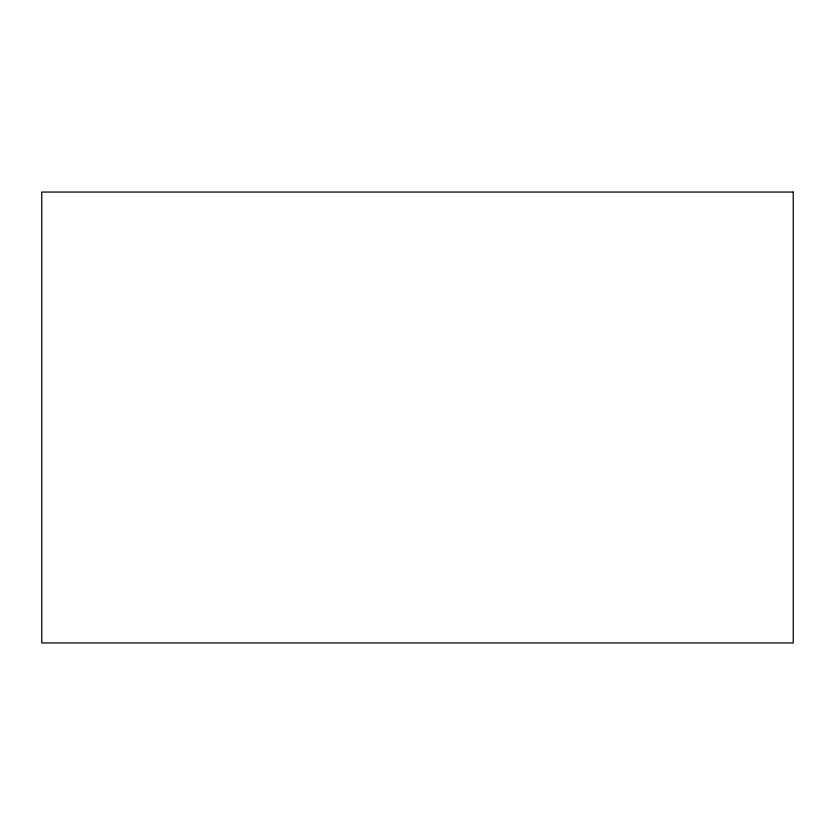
<?xml version="1.0" encoding="UTF-8"?>
<svg xmlns="http://www.w3.org/2000/svg" width="835" height="835" viewBox="0 0 835 835"><rect width="100%" height="100%" fill="white"/><g stroke="black" fill="none" stroke-linecap="round" stroke-linejoin="round"><path stroke-width="1.25" d="M793.25 192.05L41.75 192.05L41.75 642.95L793.25 642.95L793.25 192.05"/></g></svg>
